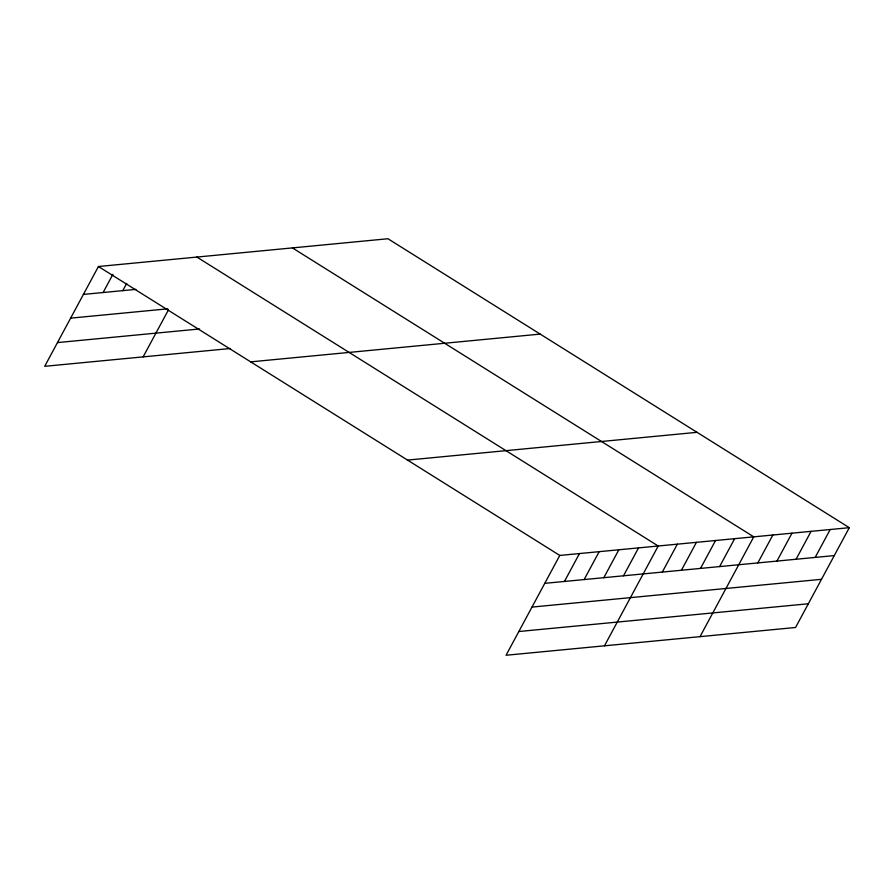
<?xml version="1.0" encoding="UTF-8"?>
<svg xmlns="http://www.w3.org/2000/svg" width="894" height="894" viewBox="0 0 894 894"><rect width="100%" height="100%" fill="white"/><g stroke="black" fill="none" stroke-linecap="round" stroke-linejoin="round"><path stroke-width="1.34" d="M849.3 527.683L559.789 555.442L506.049 655.257L795.559 627.487L849.3 527.683L387.951 238.743L98.441 266.513L44.7 366.317L230.484 348.504M103.101 292.528L112.901 274.324M122.791 290.639L126.713 283.364M143.129 356.885L168.418 309.927M564.449 581.458L579.468 553.554M584.14 579.569L599.159 551.665M603.819 577.68L618.849 549.788M623.509 575.792L638.528 547.899M604.478 645.814L658.219 546.01L196.881 257.07M662.309 572.071L677.328 544.178M681.418 570.238L696.437 542.345M700.516 568.405L715.546 540.512M719.625 566.572L734.656 538.68M700.024 636.651L753.765 536.847L292.416 247.906M757.844 562.907L772.863 535.014M776.953 561.074L791.972 533.182M796.062 559.253L811.081 531.349M815.172 557.42L830.191 529.516M83.421 294.417L135.91 289.377M70.637 318.141L167.759 308.832M57.473 342.592L199.585 328.958M250.689 361.858L540.199 334.099M407.541 460.097L697.052 432.327M544.759 583.346L834.281 555.587M531.986 607.082L821.497 579.312M518.822 631.522L808.332 603.763M98.441 266.513L559.789 555.442"/></g></svg>
